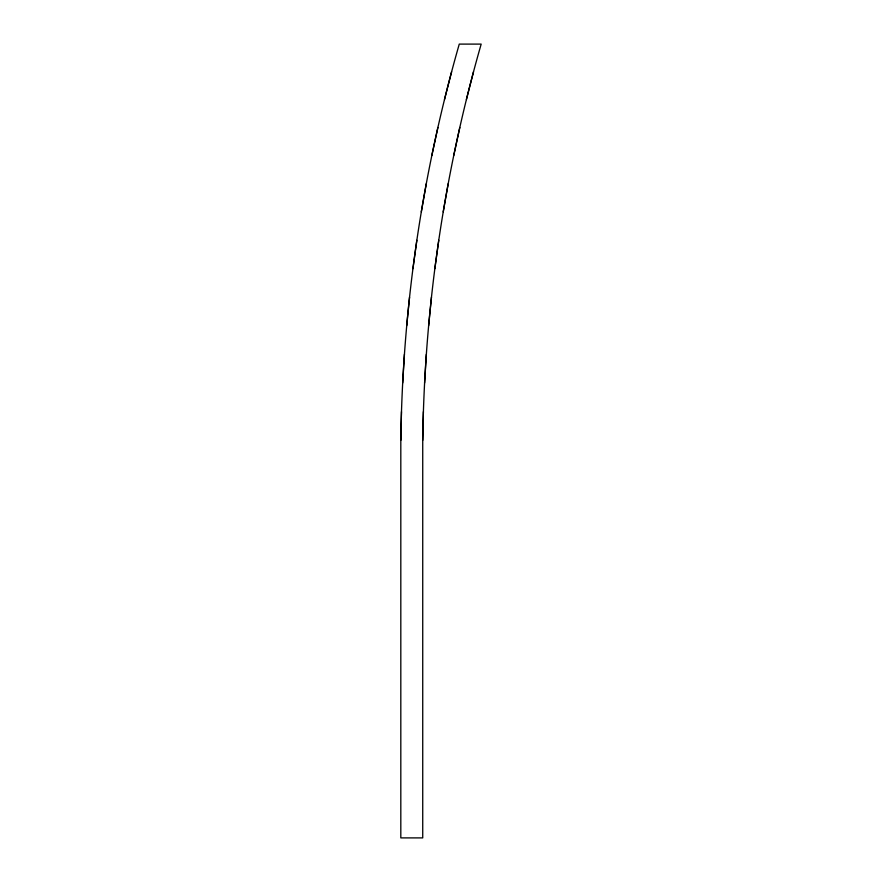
<?xml version="1.0" encoding="UTF-8"?>
<svg xmlns="http://www.w3.org/2000/svg" width="882" height="882" viewBox="0 0 882 882"><rect width="100%" height="100%" fill="white"/><g stroke="black" fill="none" stroke-linecap="round" stroke-linejoin="round"><path stroke-width="1.32" d="M423.393 411.673L422.732 440.361L422.732 837.9L400.814 837.9L400.814 440.361L401.475 411.673M402.677 382.997L404.419 354.355M424.595 382.997L426.337 354.355M406.712 325.745L409.546 297.19M428.63 325.745L431.463 297.19M412.93 268.69L416.844 240.268M434.837 268.69L438.762 240.268M421.298 211.923L426.293 183.665M443.216 211.923L448.21 183.665M431.827 155.508L437.891 127.46M453.745 155.508L459.809 127.46M444.484 99.545L451.606 71.751M466.402 99.545L473.524 71.751M422.743 440.361A1509.466 1509.466 0 0 1 481.175 44.1L459.268 44.1A1509.466 1509.466 0 0 0 400.825 440.361"/></g></svg>
